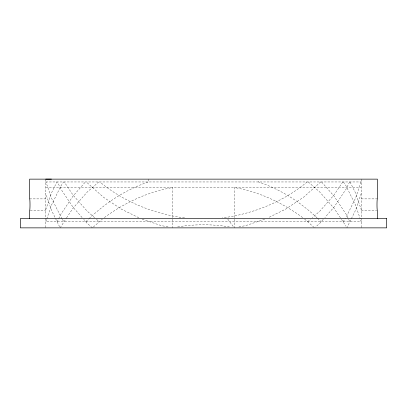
<?xml version="1.0" encoding="UTF-8"?>
<svg xmlns="http://www.w3.org/2000/svg" width="407" height="407" viewBox="0 0 407 407"><rect width="100%" height="100%" fill="white"/><g stroke="black" fill="none" stroke-linecap="round" stroke-linejoin="round"><path stroke-width="0.31" stroke-dasharray="2.04 1.53" d="M45.782 209.702L51.424 193.076L56.909 181.96M46.591 219.459L45.782 221.835L361.218 221.795L360.409 219.459M46.79 218.864L51.424 205.209L60.948 185.902L63.584 181.96M361.034 181.96L355.576 198.041L346.052 217.353M361.218 193.549L355.576 210.175L346.85 227.864M57.158 221.795L60.948 214.107L72.914 196.205L85.404 181.96M60.15 227.864L66.229 218.34M349.593 181.96L346.052 189.148L334.086 207.046L324.903 217.521M66.58 217.816L72.914 208.338L87.108 192.15L98.728 181.96M342.745 181.96L334.086 194.912L319.892 211.101L312.388 217.684M343.081 221.795L345.39 218.34M85.846 221.795L88.538 219.103M320.716 181.96L303.703 197.095L285.8 209.056L268.193 217.74M323.234 219.429L319.892 223.234L315.496 227.091M89.011 218.686C106.013 202.549 126.175 189.352 148.504 181.96L148.504 179.136M93.305 227.055L102.345 219.124M307.127 181.96C283.821 201.302 254.858 213.182 224.985 217.567L222.456 217.73M307.697 221.795L310.51 219.327M104.35 217.587C124.598 202.767 147.929 191.712 172.777 187.525L172.777 227.864M264.692 219.19L246.103 225.498L238.975 226.918M177.706 226.882C194.699 224.069 212.301 224.069 229.294 226.882M45.782 181.96L361.218 181.96M45.782 187.525L361.218 187.525M29.625 198.881L45.782 198.881M361.218 198.881L377.375 198.881M30.245 210.475L45.782 210.475M361.218 210.475L376.755 210.475M184.544 217.73L182.015 217.567C152.142 213.182 123.179 201.302 99.873 181.96M168.025 226.918L160.897 225.498L141.107 218.783M138.807 217.74L121.2 209.056L103.297 197.095L86.284 181.96M302.65 217.587C282.402 202.767 259.071 191.712 234.223 187.525L234.223 227.864M308.272 181.96L319.892 192.15L334.086 208.338L341.127 218.869M317.038 217.847C300.305 202.03 280.403 189.24 258.496 181.96L258.496 180.265M317.511 218.269L321.154 221.795M304.655 219.124L314.616 227.864M94.612 217.684L87.108 211.101L72.914 194.912L64.255 181.96M96.49 219.327L99.303 221.795M92.384 227.864L87.108 223.234L83.766 219.429M321.596 181.96L334.086 196.205L346.052 214.107L349.842 221.795M82.097 217.521L72.914 207.046L60.948 189.148L57.407 181.96M227.762 219.078L233.506 226.887M343.416 181.96L346.052 185.902L355.576 205.209L360.21 218.864M341.478 219.393L346.052 226.241M61.94 218.834L51.424 198.041L45.966 181.96M62.271 219.327L63.919 221.795M350.091 181.96L355.576 193.076L361.218 209.702M59.605 226.76L51.424 210.175L45.782 193.549M361.218 179.136L361.218 227.864M45.782 179.136L45.782 227.864"/><path stroke-width="0.61" d="M51.424 179.136L45.782 179.136M377.375 218.59L377.375 210.475A5.8 0.382 -90 0 1 376.999 204.68A5.8 0.382 -90 0 1 377.375 198.881L377.375 179.136L29.625 179.136L29.625 198.881A5.8 0.382 -90 0 1 30.001 204.68A5.8 0.382 -90 0 1 29.625 210.48L29.625 218.59M386.65 218.59L20.35 218.59L20.35 227.864L386.65 227.864L386.65 218.59"/></g></svg>
